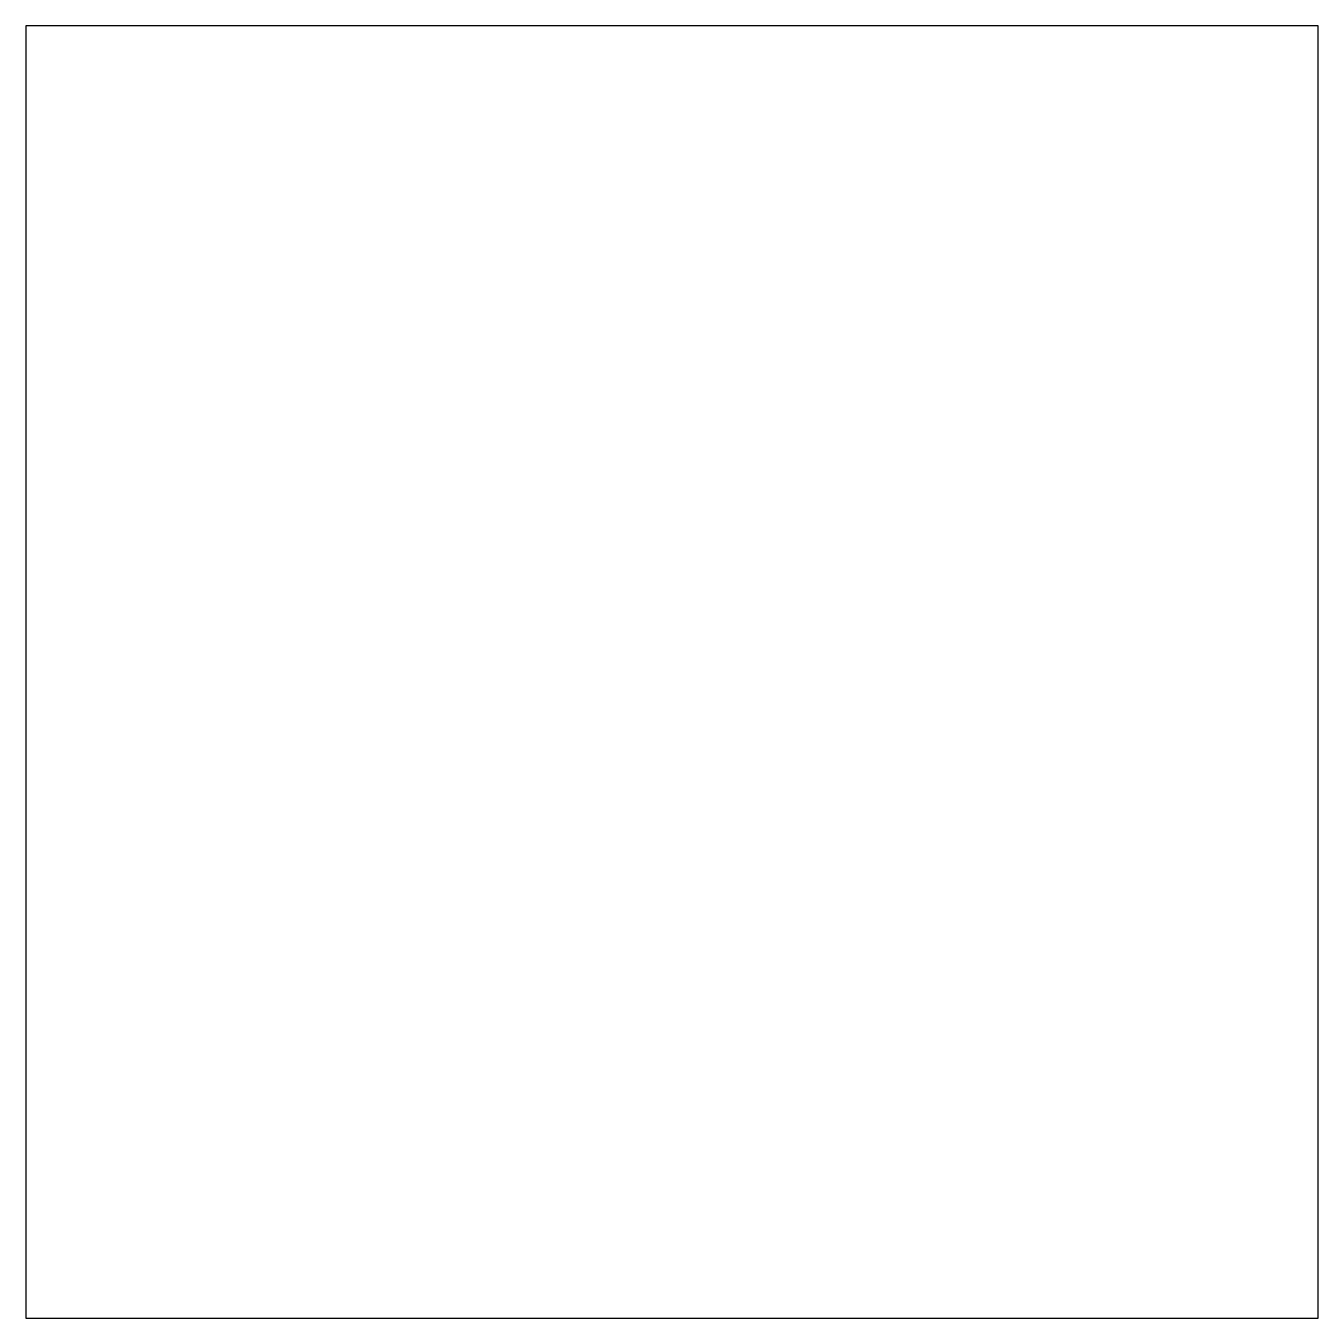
# Model space of a CAD drawing. Header units: millimetres. Extents: x 0 to 170, y 0 to 170.
import ezdxf

# ---------------------------------------------------------------- set-up
doc = ezdxf.new("R2010")
doc.units = ezdxf.units.MM
doc.layers.add('CUT', color=7, linetype='CONTINUOUS')

msp = doc.modelspace()

# ---------------------------------------------------------------- linework, layer by layer
at = {"layer": 'CUT', "linetype": 'CONTINUOUS', "lineweight": -3}
for p, q in [((170, 170), (0, 170)), ((0, 170), (0, 0)), ((170, 0), (170, 170)), ((0, 0), (170, 0))]:
    msp.add_line(p, q, dxfattribs=at)

doc.saveas('drawing.dxf')
